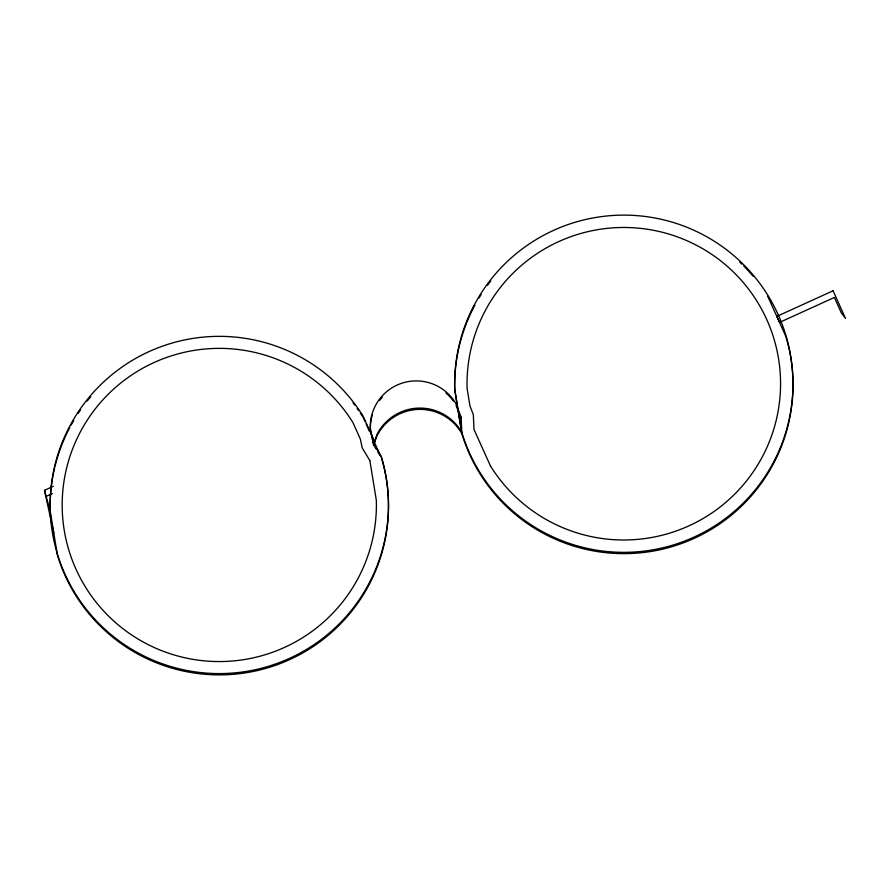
<?xml version="1.0" encoding="UTF-8"?>
<svg xmlns="http://www.w3.org/2000/svg" width="890" height="890" viewBox="0 0 890 890"><rect width="100%" height="100%" fill="white"/><g stroke="black" fill="none" stroke-linecap="round" stroke-linejoin="round"><path stroke-width="1.33" d="M374.468 442.43L376.859 434.698A48.149 47.993 -2.7 0 1 461.788 432.295A169.167 168.611 -2.7 0 0 736.375 509.558A169.167 168.611 -2.7 0 0 690.662 228.83A169.167 168.611 -2.7 0 0 454.712 388.841L461.843 433.586A169.167 168.611 -2.7 0 0 672.529 546.505A169.167 168.611 -2.7 0 0 785.87 336.476L767.759 296.337M53.8 533.099L44.5 490.334L53.289 486.285M381.365 457.705A169.167 168.611 -2.7 0 1 268.012 667.745A169.167 168.611 -2.7 0 1 57.338 554.826L50.263 511.372L46.158 496.42L52.388 493.55M461.788 432.295L461.142 417.221L455.636 403.181A45.924 45.768 -2.7 0 0 370.34 428.746L373.5 443.487L381.298 456.414A169.167 168.611 -2.7 0 1 194.921 671.839A169.167 168.611 -2.7 0 1 77.864 412.482A169.167 168.611 -2.7 0 1 363.187 416.275L374.401 441.128M376.403 449.483L373.566 444.789L371.786 436.489L380.831 456.537M377.816 451.831L379.941 455.357M363.81 418.834L364.956 421.359M366.09 423.874L369.506 431.439M456.181 405.707L457.627 409.389M461.209 418.522L458.105 410.613L461.409 430.882M44.5 490.334L46.158 496.42M371.508 435.199L370.396 430.037A45.924 45.768 -2.7 0 1 372.22 415.074M457.883 409.255L454.768 390.143A169.167 168.611 -2.7 0 1 474.882 305.181M373.5 443.487L373.566 444.789L376.926 435.989A48.149 47.993 -2.7 0 1 461.843 433.586M50.218 510.014A169.167 168.611 -2.7 0 1 54.702 467.584M55.024 466.249A169.167 168.611 -2.7 0 1 69.731 427.623M71.033 425.22A169.167 168.611 -2.7 0 1 73.759 420.458M78.164 413.427A169.167 168.611 -2.7 0 1 80.501 409.99M87.153 401.09A169.167 168.611 -2.7 0 1 90.68 396.829M353.007 402.87A169.167 168.611 -2.7 0 1 354.687 405.072M357.146 408.421A169.167 168.611 -2.7 0 1 358.737 410.679M360.283 412.96A169.167 168.611 -2.7 0 1 363.242 417.577M379.63 400.4A45.924 45.768 -2.7 0 1 382.266 397.218M445.901 392.991A45.924 45.768 -2.7 0 1 453.422 401.056M478.976 298.039A169.167 168.611 -2.7 0 1 481.156 294.512M487.442 285.367A169.167 168.611 -2.7 0 1 490.802 280.94M739.835 262.238A169.167 168.611 -2.7 0 1 741.815 264.13M743.773 266.065A169.167 168.611 -2.7 0 1 753.14 276.245M833.073 290.785L776.814 316.406L779.629 322.38L834.375 297.449L841.373 313.013L845.5 318.386L833.073 290.785M369.862 460.586L362.23 447.937L360.294 438.926L352.93 422.594A157.107 156.595 -2.7 0 0 95.964 407.987A157.107 156.595 -2.7 0 0 170.001 653.672A157.107 156.595 -2.7 0 0 376.325 500.224L369.862 460.586M490.446 465.926L473.97 429.414L473.347 414.662L469.976 406.062L467.105 388.474A156.762 156.251 -2.7 0 1 672.973 235.349A156.762 156.251 -2.7 0 1 746.855 480.5A156.762 156.251 -2.7 0 1 490.446 465.926"/></g></svg>
